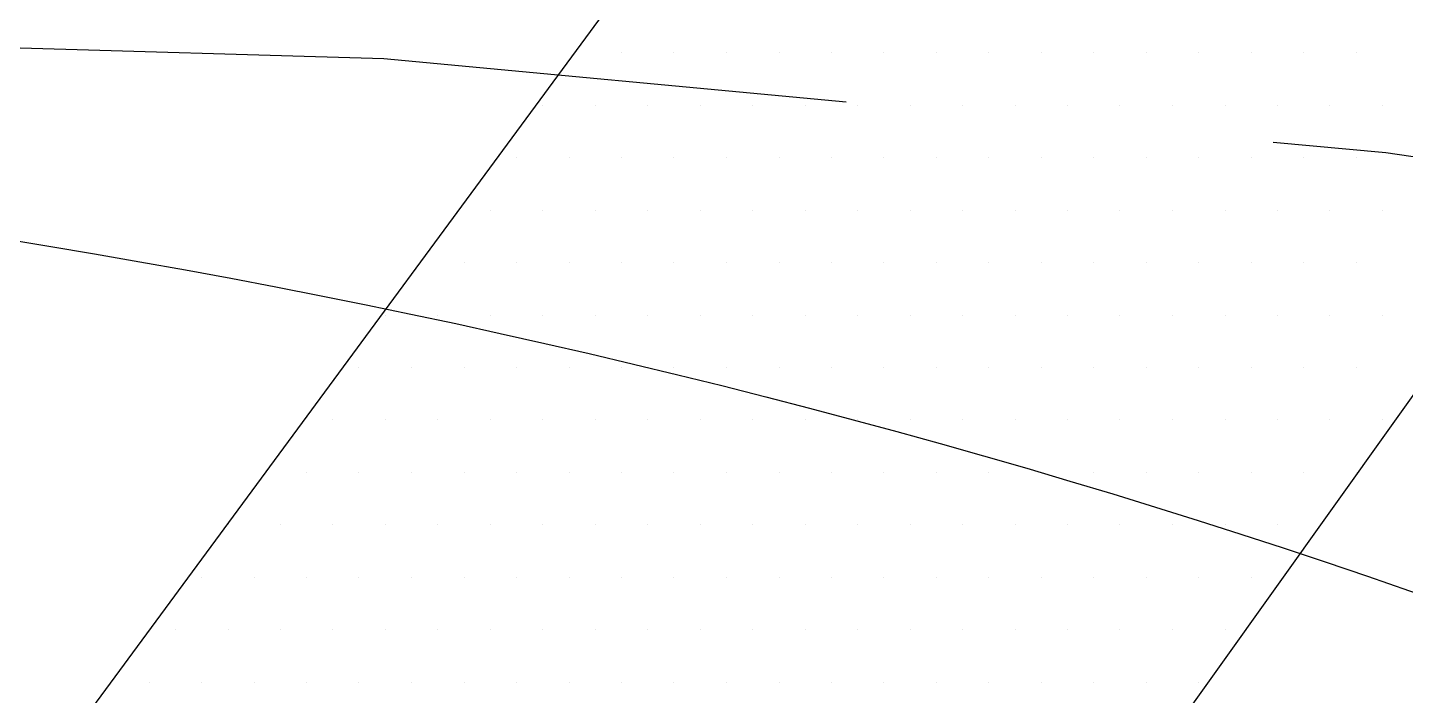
# Model space of a CAD drawing. Header units: millimetres. Extents: x 0 to 345, y 0 to 297.
# Drawn here: x 263.78 to 265.226, y 140.272 to 140.973 of the extents above; entities that cross this region are included whole.
import ezdxf

# ---------------------------------------------------------------- set-up
doc = ezdxf.new("R2010")
doc.units = ezdxf.units.MM
doc.header["$LTSCALE"] = 2
doc.linetypes.add('CACHEX2', pattern=[0.75, 0.5, -0.25])
for name, color, linetype in [('CALQUE_7', 4, 'Continuous'), ('CARTOUCHE', 7, 'Continuous'), ('rosace', 7, 'Continuous')]:
    doc.layers.add(name, color=color, linetype=linetype)

# ---------------------------------------------------------------- blocks, each defined once
blk = doc.blocks.new('A$C715108E3')
at = {"layer": 'CALQUE_7', "color": 131}
for p, q in [((-0.5622, -0.7635), (-0.5622, -0.7635)), ((-0.4796, -0.7635), (-0.4796, -0.7635)), ((-0.3883, -0.7635), (-0.3883, -0.7635)), ((-0.2963, -0.7635), (-0.2963, -0.7635)), ((-0.2043, -0.7635), (-0.2043, -0.7635)), ((-0.1124, -0.7635), (-0.1124, -0.7635)), ((-0.021, -0.7635), (-0.021, -0.7635)), ((0.0708, -0.7635), (0.0708, -0.7635)), ((0.1627, -0.7635), (0.1627, -0.7635)), ((0.2541, -0.7635), (0.2541, -0.7635)), ((0.346, -0.7635), (0.346, -0.7635)), ((0.438, -0.7635), (0.438, -0.7635)), ((0.5293, -0.7635), (0.5293, -0.7635)), ((0.6213, -0.7635), (0.6213, -0.7635)), ((0.7131, -0.7635), (0.7131, -0.7635)), ((0.8044, -0.7635), (0.8044, -0.7635)), ((-0.6293, -0.855), (-0.6293, -0.855)), ((-0.6172, -0.855), (-0.6172, -0.855)), ((-0.5255, -0.855), (-0.5255, -0.855)), ((-0.4339, -0.855), (-0.4339, -0.855)), ((-0.3418, -0.855), (-0.3418, -0.855)), ((-0.2508, -0.855), (-0.2508, -0.855)), ((-0.1587, -0.855), (-0.1587, -0.855)), ((-0.0667, -0.855), (-0.0667, -0.855)), ((0.0251, -0.855), (0.0251, -0.855)), ((0.1166, -0.855), (0.1166, -0.855)), ((0.2084, -0.855), (0.2084, -0.855)), ((0.3002, -0.855), (0.3002, -0.855)), ((0.3915, -0.855), (0.3915, -0.855)), ((0.4835, -0.855), (0.4835, -0.855)), ((0.5755, -0.855), (0.5755, -0.855)), ((0.6668, -0.855), (0.6668, -0.855)), ((0.7588, -0.855), (0.7588, -0.855)), ((0.8509, -0.855), (0.8509, -0.855)), ((-0.697, -0.9472), (-0.697, -0.9472)), ((-0.6634, -0.9472), (-0.6634, -0.9472)), ((-0.5712, -0.9472), (-0.5712, -0.9472)), ((-0.4796, -0.9472), (-0.4796, -0.9472)), ((-0.3883, -0.9472), (-0.3883, -0.9472)), ((-0.2963, -0.9472), (-0.2963, -0.9472)), ((-0.2043, -0.9472), (-0.2043, -0.9472)), ((-0.1124, -0.9472), (-0.1124, -0.9472)), ((-0.021, -0.9472), (-0.021, -0.9472)), ((0.0708, -0.9472), (0.0708, -0.9472)), ((0.1627, -0.9472), (0.1627, -0.9472)), ((0.2541, -0.9472), (0.2541, -0.9472)), ((0.346, -0.9472), (0.346, -0.9472)), ((0.438, -0.9472), (0.438, -0.9472)), ((0.5293, -0.9472), (0.5293, -0.9472)), ((0.6213, -0.9472), (0.6213, -0.9472)), ((0.7131, -0.9472), (0.7131, -0.9472)), ((0.8044, -0.9472), (0.8044, -0.9472)), ((-0.765, -1.0386), (-0.765, -1.0386)), ((-0.7088, -1.0386), (-0.7088, -1.0386)), ((-0.6172, -1.0386), (-0.6172, -1.0386)), ((-0.5255, -1.0386), (-0.5255, -1.0386)), ((-0.4339, -1.0386), (-0.4339, -1.0386)), ((-0.3418, -1.0386), (-0.3418, -1.0386)), ((-0.2508, -1.0386), (-0.2508, -1.0386)), ((-0.1587, -1.0386), (-0.1587, -1.0386)), ((-0.0667, -1.0386), (-0.0667, -1.0386)), ((0.0251, -1.0386), (0.0251, -1.0386)), ((0.1166, -1.0386), (0.1166, -1.0386)), ((0.2084, -1.0386), (0.2084, -1.0386)), ((0.3002, -1.0386), (0.3002, -1.0386)), ((0.3915, -1.0386), (0.3915, -1.0386)), ((0.4835, -1.0386), (0.4835, -1.0386)), ((0.5755, -1.0386), (0.5755, -1.0386)), ((0.6668, -1.0386), (0.6668, -1.0386)), ((0.7588, -1.0386), (0.7588, -1.0386)), ((0.8509, -1.0386), (0.8509, -1.0386)), ((-0.8323, -1.1301), (-0.8323, -1.1301)), ((-0.7549, -1.1301), (-0.7549, -1.1301)), ((-0.6634, -1.1301), (-0.6634, -1.1301)), ((-0.5712, -1.1301), (-0.5712, -1.1301)), ((-0.4796, -1.1301), (-0.4796, -1.1301)), ((-0.3883, -1.1301), (-0.3883, -1.1301)), ((-0.2963, -1.1301), (-0.2963, -1.1301)), ((-0.2043, -1.1301), (-0.2043, -1.1301)), ((-0.1124, -1.1301), (-0.1124, -1.1301)), ((-0.021, -1.1301), (-0.021, -1.1301)), ((0.0708, -1.1301), (0.0708, -1.1301)), ((0.1627, -1.1301), (0.1627, -1.1301)), ((0.2541, -1.1301), (0.2541, -1.1301)), ((0.346, -1.1301), (0.346, -1.1301)), ((0.438, -1.1301), (0.438, -1.1301)), ((0.5293, -1.1301), (0.5293, -1.1301)), ((0.6213, -1.1301), (0.6213, -1.1301)), ((0.7131, -1.1301), (0.7131, -1.1301)), ((0.8044, -1.1301), (0.8044, -1.1301)), ((-0.9, -1.2223), (-0.9, -1.2223)), ((-0.8921, -1.2223), (-0.8921, -1.2223)), ((-0.8008, -1.2223), (-0.8008, -1.2223)), ((-0.7088, -1.2223), (-0.7088, -1.2223)), ((-0.6172, -1.2223), (-0.6172, -1.2223)), ((-0.5255, -1.2223), (-0.5255, -1.2223)), ((-0.4339, -1.2223), (-0.4339, -1.2223)), ((-0.3418, -1.2223), (-0.3418, -1.2223)), ((-0.2508, -1.2223), (-0.2508, -1.2223)), ((-0.1587, -1.2223), (-0.1587, -1.2223)), ((-0.0667, -1.2223), (-0.0667, -1.2223)), ((0.0251, -1.2223), (0.0251, -1.2223)), ((0.1166, -1.2223), (0.1166, -1.2223)), ((0.2084, -1.2223), (0.2084, -1.2223)), ((0.3002, -1.2223), (0.3002, -1.2223)), ((0.3915, -1.2223), (0.3915, -1.2223)), ((0.4835, -1.2223), (0.4835, -1.2223)), ((0.5755, -1.2223), (0.5755, -1.2223)), ((0.6668, -1.2223), (0.6668, -1.2223)), ((0.7588, -1.2223), (0.7588, -1.2223)), ((0.8509, -1.2223), (0.8509, -1.2223)), ((-0.9672, -1.3138), (-0.9672, -1.3138)), ((-0.9386, -1.3138), (-0.9386, -1.3138)), ((-0.8465, -1.3138), (-0.8465, -1.3138)), ((-0.7549, -1.3138), (-0.7549, -1.3138)), ((-0.6634, -1.3138), (-0.6634, -1.3138)), ((-0.5712, -1.3138), (-0.5712, -1.3138)), ((-0.4796, -1.3138), (-0.4796, -1.3138)), ((-0.3883, -1.3138), (-0.3883, -1.3138)), ((-0.2963, -1.3138), (-0.2963, -1.3138)), ((-0.2043, -1.3138), (-0.2043, -1.3138)), ((-0.1124, -1.3138), (-0.1124, -1.3138)), ((-0.021, -1.3138), (-0.021, -1.3138)), ((0.0708, -1.3138), (0.0708, -1.3138)), ((0.1627, -1.3138), (0.1627, -1.3138)), ((0.2541, -1.3138), (0.2541, -1.3138)), ((0.346, -1.3138), (0.346, -1.3138)), ((0.438, -1.3138), (0.438, -1.3138)), ((0.5293, -1.3138), (0.5293, -1.3138)), ((0.6213, -1.3138), (0.6213, -1.3138)), ((0.7131, -1.3138), (0.7131, -1.3138)), ((0.8044, -1.3138), (0.8044, -1.3138)), ((-1.0353, -1.4052), (-1.0353, -1.4052)), ((-0.9841, -1.4052), (-0.9841, -1.4052)), ((-0.8921, -1.4052), (-0.8921, -1.4052)), ((-0.8008, -1.4052), (-0.8008, -1.4052)), ((-0.7088, -1.4052), (-0.7088, -1.4052)), ((-0.6172, -1.4052), (-0.6172, -1.4052)), ((-0.5255, -1.4052), (-0.5255, -1.4052)), ((-0.4339, -1.4052), (-0.4339, -1.4052)), ((-0.3418, -1.4052), (-0.3418, -1.4052)), ((-0.2508, -1.4052), (-0.2508, -1.4052)), ((-0.1587, -1.4052), (-0.1587, -1.4052)), ((-0.0667, -1.4052), (-0.0667, -1.4052)), ((0.0251, -1.4052), (0.0251, -1.4052)), ((0.1166, -1.4052), (0.1166, -1.4052)), ((0.2084, -1.4052), (0.2084, -1.4052)), ((0.3002, -1.4052), (0.3002, -1.4052)), ((0.3915, -1.4052), (0.3915, -1.4052)), ((0.4835, -1.4052), (0.4835, -1.4052)), ((0.5755, -1.4052), (0.5755, -1.4052)), ((0.6668, -1.4052), (0.6668, -1.4052)), ((0.7588, -1.4052), (0.7588, -1.4052)), ((0.8509, -1.4052), (0.8509, -1.4052)), ((-1.1027, -1.4974), (-1.1027, -1.4974)), ((-1.0296, -1.4974), (-1.0296, -1.4974)), ((-0.9386, -1.4974), (-0.9386, -1.4974)), ((-0.8465, -1.4974), (-0.8465, -1.4974)), ((-0.7549, -1.4974), (-0.7549, -1.4974)), ((-0.6634, -1.4974), (-0.6634, -1.4974)), ((-0.5712, -1.4974), (-0.5712, -1.4974)), ((-0.4796, -1.4974), (-0.4796, -1.4974)), ((-0.3883, -1.4974), (-0.3883, -1.4974)), ((-0.2963, -1.4974), (-0.2963, -1.4974)), ((-0.2043, -1.4974), (-0.2043, -1.4974)), ((-0.1124, -1.4974), (-0.1124, -1.4974)), ((-0.021, -1.4974), (-0.021, -1.4974)), ((0.0708, -1.4974), (0.0708, -1.4974)), ((0.1627, -1.4974), (0.1627, -1.4974)), ((0.2541, -1.4974), (0.2541, -1.4974)), ((0.346, -1.4974), (0.346, -1.4974)), ((0.438, -1.4974), (0.438, -1.4974)), ((0.5293, -1.4974), (0.5293, -1.4974)), ((0.6213, -1.4974), (0.6213, -1.4974)), ((0.7131, -1.4974), (0.7131, -1.4974)), ((0.8044, -1.4974), (0.8044, -1.4974)), ((-1.1702, -1.5889), (-1.1702, -1.5889)), ((-1.1674, -1.5889), (-1.1674, -1.5889)), ((-1.0761, -1.5889), (-1.0761, -1.5889)), ((-0.9841, -1.5889), (-0.9841, -1.5889)), ((-0.8921, -1.5889), (-0.8921, -1.5889)), ((-0.8008, -1.5889), (-0.8008, -1.5889)), ((-0.7088, -1.5889), (-0.7088, -1.5889)), ((-0.6172, -1.5889), (-0.6172, -1.5889)), ((-0.5255, -1.5889), (-0.5255, -1.5889)), ((-0.4339, -1.5889), (-0.4339, -1.5889)), ((-0.3418, -1.5889), (-0.3418, -1.5889)), ((-0.2508, -1.5889), (-0.2508, -1.5889)), ((-0.1587, -1.5889), (-0.1587, -1.5889)), ((-0.0667, -1.5889), (-0.0667, -1.5889)), ((0.0251, -1.5889), (0.0251, -1.5889)), ((0.1166, -1.5889), (0.1166, -1.5889)), ((0.2084, -1.5889), (0.2084, -1.5889)), ((0.3002, -1.5889), (0.3002, -1.5889)), ((0.3915, -1.5889), (0.3915, -1.5889)), ((0.4835, -1.5889), (0.4835, -1.5889)), ((0.5755, -1.5889), (0.5755, -1.5889)), ((0.6668, -1.5889), (0.6668, -1.5889)), ((-1.2377, -1.6803), (-1.2377, -1.6803)), ((-1.2137, -1.6803), (-1.2137, -1.6803)), ((-1.1217, -1.6803), (-1.1217, -1.6803)), ((-1.0296, -1.6803), (-1.0296, -1.6803)), ((-0.9386, -1.6803), (-0.9386, -1.6803)), ((-0.8465, -1.6803), (-0.8465, -1.6803)), ((-0.7549, -1.6803), (-0.7549, -1.6803)), ((-0.6634, -1.6803), (-0.6634, -1.6803)), ((-0.5712, -1.6803), (-0.5712, -1.6803)), ((-0.4796, -1.6803), (-0.4796, -1.6803)), ((-0.3883, -1.6803), (-0.3883, -1.6803)), ((-0.2963, -1.6803), (-0.2963, -1.6803)), ((-0.2043, -1.6803), (-0.2043, -1.6803)), ((-0.1124, -1.6803), (-0.1124, -1.6803)), ((-0.021, -1.6803), (-0.021, -1.6803)), ((0.0708, -1.6803), (0.0708, -1.6803)), ((0.1627, -1.6803), (0.1627, -1.6803)), ((0.2541, -1.6803), (0.2541, -1.6803)), ((0.346, -1.6803), (0.346, -1.6803)), ((0.438, -1.6803), (0.438, -1.6803)), ((0.5293, -1.6803), (0.5293, -1.6803)), ((0.6213, -1.6803), (0.6213, -1.6803)), ((-1.3055, -1.7729), (-1.3055, -1.7729)), ((-1.2594, -1.7729), (-1.2594, -1.7729)), ((-1.1674, -1.7729), (-1.1674, -1.7729)), ((-1.0761, -1.7729), (-1.0761, -1.7729)), ((-0.9841, -1.7729), (-0.9841, -1.7729)), ((-0.8921, -1.7729), (-0.8921, -1.7729)), ((-0.8008, -1.7729), (-0.8008, -1.7729)), ((-0.7088, -1.7729), (-0.7088, -1.7729)), ((-0.6172, -1.7729), (-0.6172, -1.7729)), ((-0.5255, -1.7729), (-0.5255, -1.7729)), ((-0.4339, -1.7729), (-0.4339, -1.7729)), ((-0.3418, -1.7729), (-0.3418, -1.7729)), ((-0.2508, -1.7729), (-0.2508, -1.7729)), ((-0.1587, -1.7729), (-0.1587, -1.7729)), ((-0.0667, -1.7729), (-0.0667, -1.7729)), ((0.0251, -1.7729), (0.0251, -1.7729)), ((0.1166, -1.7729), (0.1166, -1.7729)), ((0.2084, -1.7729), (0.2084, -1.7729)), ((0.3002, -1.7729), (0.3002, -1.7729)), ((0.3915, -1.7729), (0.3915, -1.7729)), ((0.4835, -1.7729), (0.4835, -1.7729)), ((0.5755, -1.7729), (0.5755, -1.7729)), ((-1.373, -1.864), (-1.373, -1.864)), ((-1.305, -1.864), (-1.305, -1.864)), ((-1.2137, -1.864), (-1.2137, -1.864)), ((-1.1217, -1.864), (-1.1217, -1.864)), ((-1.0296, -1.864), (-1.0296, -1.864)), ((-0.9386, -1.864), (-0.9386, -1.864)), ((-0.8465, -1.864), (-0.8465, -1.864)), ((-0.7549, -1.864), (-0.7549, -1.864)), ((-0.6634, -1.864), (-0.6634, -1.864)), ((-0.5712, -1.864), (-0.5712, -1.864)), ((-0.4796, -1.864), (-0.4796, -1.864)), ((-0.3883, -1.864), (-0.3883, -1.864)), ((-0.2963, -1.864), (-0.2963, -1.864)), ((-0.2043, -1.864), (-0.2043, -1.864)), ((-0.1124, -1.864), (-0.1124, -1.864)), ((-0.021, -1.864), (-0.021, -1.864)), ((0.0708, -1.864), (0.0708, -1.864)), ((0.1627, -1.864), (0.1627, -1.864)), ((0.2541, -1.864), (0.2541, -1.864)), ((0.346, -1.864), (0.346, -1.864)), ((0.438, -1.864), (0.438, -1.864)), ((0.5293, -1.864), (0.5293, -1.864))]:
    blk.add_line(p, q, dxfattribs=at)
blk.add_lwpolyline([(-1.5572, -4.8561), (4.8497, -5.4935), (3.9051, -3.7588), (-0.4601, -3.2749), (1.2763, -0.8417), (0, 0), (-1.7101, -2.322)], dxfattribs=at)
blk = doc.blocks.new('A$C581E6685')
at = {"layer": 'rosace', "color": 32, "linetype": 'CACHEX2', "ltscale": 1.5}
blk.add_ellipse((-38.0538, 23.8138), major_axis=(-19.0311, -3.534), ratio=0.590567, dxfattribs=at)
at = {"layer": 'rosace', "color": 32}
blk.add_ellipse((-37.6144, 23.8499), major_axis=(-13.5768, -4.2839), ratio=0.791971, dxfattribs=at)
at = {"layer": 'CARTOUCHE'}
blk.add_blockref('A$C715108E3', (-31.6739, 36.3189), dxfattribs=at)

msp = doc.modelspace()

# ---------------------------------------------------------------- linework, layer by layer
at = {"layer": 'CARTOUCHE'}
msp.add_rational_spline([(246.4248, 143.8548), (246.4248, 132.9636), (246.4248, 122.0725), (246.4248, 118.2325), (250.2648, 118.2325), (295.8041, 118.2325), (341.3433, 118.2325), (345.1833, 118.2325), (345.1833, 122.0725), (345.1833, 132.9636), (345.1833, 143.8548), (345.1833, 147.6948), (341.3433, 147.6948), (295.8041, 147.6948), (250.2648, 147.6948), (246.4248, 147.6948), (246.4248, 143.8548)], [1, 1, 1, 0.707106781187, 1, 1, 1, 0.707106781187, 1, 1, 1, 0.707106781187, 1, 1, 1, 0.707106781187, 1], degree=2, knots=[0, 0, 0, 1, 1, 2.570796, 2.570796, 3.570796, 3.570796, 5.141593, 5.141593, 6.141593, 6.141593, 7.712389, 7.712389, 8.712389, 8.712389, 10.283185, 10.283185, 10.283185], dxfattribs=at)

# ---------------------------------------------------------------- block references
at = {"layer": 'CARTOUCHE', "xscale": 0.6000000000000015, "yscale": 0.6000000000000015, "zscale": 0.6000000000000015}
msp.add_blockref('A$C581E6685', (283.6955, 119.613), dxfattribs=at)

doc.saveas('drawing.dxf')
